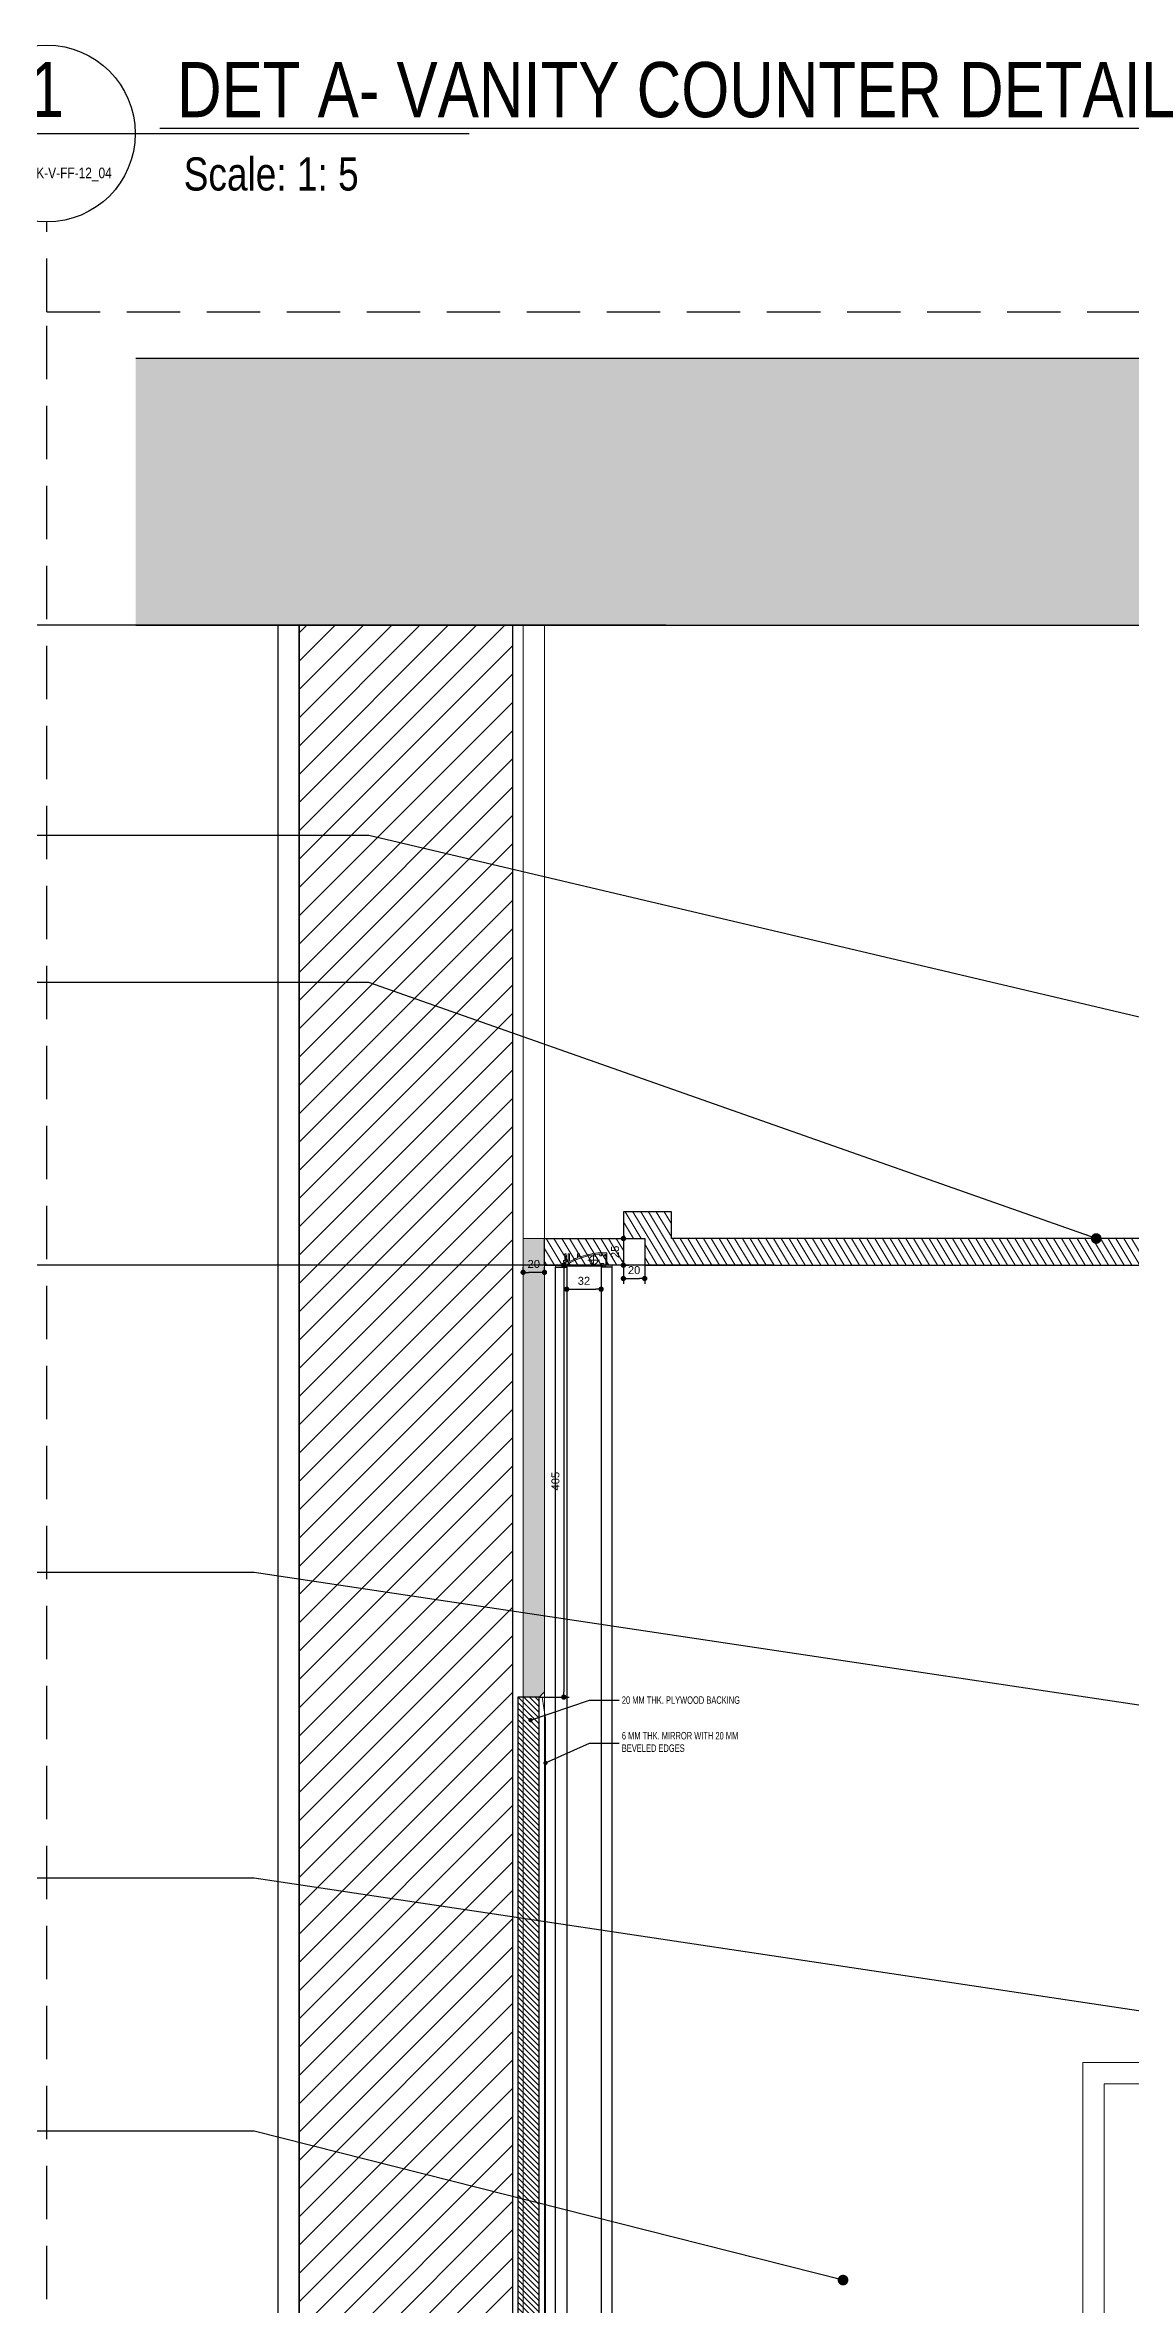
# Model space of a CAD drawing. Header units: inches. Extents: x 258415 to 640093, y 441672 to 945769.
# Drawn here: x 327473 to 328491, y 461749 to 463868 of the extents above; entities that cross this region are included whole.
import ezdxf
from ezdxf.enums import TextEntityAlignment as Align

# ---------------------------------------------------------------- set-up
doc = ezdxf.new("R2010")
doc.units = ezdxf.units.IN
doc.header["$MEASUREMENT"] = 0
doc.linetypes.add('HIDDEN', pattern=[0.375, 0.25, -0.125])
doc.linetypes.add('HIDDEN2', pattern=[0.1875, 0.125, -0.0625])
for name, color, linetype in [('A-DIMESNION-1', 7, 'Continuous'), ('CQ Grg Gypsum', 41, 'Continuous'), ('CQ Light Elevation', 4, 'Continuous'), ('CQ marble hatch', 8, 'Continuous'), ('CQ Plaster', 1, 'Continuous'), ('CQ section wall', 3, 'Continuous'), ('CQ Section walls', 3, 'Continuous'), ('CQ spot detail elevation', 1, 'Continuous'), ('CQ SPOT DETAILS', 40, 'Continuous'), ('CQ text label', 3, 'Continuous'), ('CQ Wall hatch_CHB', 8, 'Continuous'), ('CQ Wood Section', 60, 'Continuous'), ('CQ_callout', 34, 'Continuous'), ('curtain', 8, 'Continuous'), ('LIGHT', 130, 'Continuous')]:
    doc.layers.add(name, color=color, linetype=linetype)
for name, color, linetype, lineweight in [('CQ Gypsum Hatch', 8, 'Continuous', 20), ('CQ lighting plan', 7, 'Continuous', 0), ('CQ Marble', 6, 'Continuous', 0), ('CQ Mirror-Glass', 4, 'Continuous', 0), ('CQ wooh hatch', 8, 'HIDDEN', 18), ('Marble', 6, 'Continuous', 0)]:
    doc.layers.add(name, color=color, linetype=linetype, lineweight=lineweight)
doc.styles.add('ARIAL', font='arial.ttf')
doc.styles.add('DIM 50', font='romans.shx', dxfattribs={"width": 0.75, "height": 100})
doc.styles.get("Standard").update_dxf_attribs({"font": 'arial.ttf'})
doc.dimstyles.new('chester 5', dxfattribs={"dimscale": 0.05, "dimtxt": 150, "dimasz": 100, "dimexe": 100, "dimexo": 0, "dimgap": 80, "dimtad": 1, "dimdec": 0, "dimzin": 0, "dimdsep": 46, "dimtxsty": 'Standard', "dimblk": 'DOT', "dimcen": 100, "dimclrd": 1, "dimclre": 1, "dimclrt": 3, "dimadec": 0, "dimazin": 0, "dimtfac": 1, "dimtdec": 0, "dimtofl": 0, "dimtmove": 0, "dimatfit": 3, "dimfxl": 1, "dimtolj": 1, "dimtzin": 0, "dimlwd": -1, "dimarcsym": 0})
doc.dimstyles.new('CQ Anno', dxfattribs={"dimscale": 40, "dimtxt": 2.2, "dimasz": 0.75, "dimexe": 1, "dimexo": 0.5, "dimgap": 0.5, "dimtad": 1, "dimrnd": 1, "dimdsep": 46, "dimtxsty": 'Standard', "dimblk": 'x-04-bw-gf-dim-50$0$DIM12', "dimcen": 0.0025, "dimdle": 0.5, "dimclrd": 8, "dimclre": 8, "dimclrt": 2, "dimazin": 2, "dimtfac": 1, "dimtix": 1, "dimtmove": 1, "dimatfit": 0, "dimfxl": 50, "dimtolj": 1, "dimtzin": 0, "dimlwd": -1, "dimarcsym": 1})
doc.dimstyles.get("Standard").update_dxf_attribs({"dimtxt": 0.18, "dimasz": 0.18, "dimexe": 0.18, "dimexo": 0.0625, "dimgap": 0.09, "dimtad": 0, "dimtih": 1, "dimtoh": 1, "dimdec": 4, "dimzin": 0, "dimdsep": 46, "dimtxsty": 'Standard', "dimcen": 0.09, "dimadec": 0, "dimazin": 0, "dimtfac": 1, "dimtdec": 4, "dimtofl": 0, "dimtmove": 0, "dimatfit": 3, "dimfxl": 1, "dimtolj": 1, "dimtzin": 0, "dimarcsym": 0})
pattern_1 = [(90, (0, -177.2005790714138), (-15, 2.7e-15), []), (90, (2.499999995804917, -174.7005790756089), (-15, 2.7e-15), []), (90, (5.000000005751977, -172.2005790656618), (-15, 2.7e-15), []), (90, (7.500000001556895, -169.7005790698569), (-15, 2.7e-15), [])]

# ---------------------------------------------------------------- blocks, each defined once
blk = doc.blocks.new('section c and d ff12')
at = {"layer": 'CQ Wall hatch_CHB', "ltscale": 300, "extrusion": (1.656442708331448e-08, -2.029662939296193e-09, 0.9999999999999999)}
h = blk.add_hatch(dxfattribs=at)
h.set_pattern_fill('AR-CONC', color=256, scale=10, angle=-13.97142328298182, style=0)
h.set_pattern_definition([(36.02857671701818, (7745.597643134875, -14615.69543659893), (68.08902030313969, -23.40695012281678), [7.499999999999991, -82.49999999999986]), (341.0285767170182, (7745.597643134875, -14615.69543659893), (4.696115536238707, 76.34393155101407), [6, -66]), (86.48002117701817, (7751.271728088461, -14617.64601569803), (72.78513543291695, 52.93698073082281), [6.37401919999999, -70.11421119999986]), (32.21277671701818, (7750.426401594206, -14596.28711127856), (99.57057156855417, -41.82951326026027), [11.25, -123.75]), (82.66421220701817, (7758.723945254387, -14599.77290652487), (114.220032700493, 71.9637696383627), [9.5610342, -105.171376]), (337.2127407070182, (7750.426401594206, -14596.28711127856), (114.2200326281981, 71.96376960435535), [8.999999999999982, -99.00000009999985]), (7.028576717018181, (7758.923374639558, -14603.55357183831), (48.20408439677264, -53.48239193755474), [7.5, -82.5]), (312.0285767170182, (7758.923374639558, -14603.55357183831), (41.11958765835732, 64.4951850652612), [6, -66]), (57.48002145701817, (7762.940381644683, -14608.01043780327), (89.3236713077183, 11.01279315134321), [6.374019000000001, -70.1142112]), (23.52857671701818, (7745.597643134875, -14615.69543659893), (9.21733220296591, 32.01097604041725), [0, -65.19999999999985, 0, -66.99999999999986, 0, -66.24999999999986]), (353.5285767170181, (7745.597643134875, -14615.69543659893), (35.05129027383889, 31.92285780031429), [0, -38.2, 0, -63.7, 0, -25.25]), (313.5285767170182, (7723.957360402659, -14610.31137091678), (51.25843738431046, -15.07725946313601), [0, -25, 0, -78, 0, -103.5]), (303.5285767170182, (7714.253197742473, -14607.89699168711), (59.0102483859887, -4.365975426398748), [0, -32.5, 0, -51.8, 0, -73.5])])
h.paths.add_polyline_path([(327558.048738568, 463573.8548230659), (327558.0487385679, 463323.8548230743), (332240.0750749086, 463323.8548230663), (332240.0750749086, 463573.8548230656)])
h.paths.add_polyline_path([(327558.0487385681, 459623.8548230721), (327558.0487385681, 459373.8548230642), (332240.0750749087, 459373.8548230639), (332240.0750749087, 459623.8548230631)])
at = {"layer": 'CQ Wall hatch_CHB'}
h = blk.add_hatch(dxfattribs=at)
h.set_pattern_fill('ANSI31,_O', color=8, scale=150, angle=3.531125038440127e-31)
h.set_pattern_definition([(45, (0, 0), (-13.25825214724776, 13.25825214724777), [])])
h.paths.add_polyline_path([(327711.1732188793, 463323.8548230639), (327911.1732188759, 463323.8548230639), (327911.1732188759, 459623.8548230631), (327711.1732188793, 459623.8548230631)])
at = {"layer": 'CQ Marble', "lineweight": 0, "ltscale": 0.03, "elevation": -6.681258587566842e-06}
blk.add_lwpolyline([(327941.175190783, 463323.8548230663), (327921.175190783, 463323.8548230663), (327921.175190783, 459623.8548230631), (327941.175190783, 459623.8548230631)], close=True, dxfattribs=at)
at = {"layer": 'CQ Plaster'}
blk.add_line((327691.1732188792, 463323.8548230664, -6.673409225397386e-06), (327691.1732188758, 459623.854823063, 7.17995808560609e-06), dxfattribs=at)
at = {"layer": 'CQ Section walls'}
for p, q in [((327711.1732188793, 463323.8548230639, -6.6734092254024e-06), (327711.1732188793, 459623.854823063, -6.6734092254024e-06)), ((327911.1732188792, 463323.8548230638, -9.986294642064614e-06), (327911.1732188759, 459623.8548230631, 7.707397760544962e-05))]:
    blk.add_line(p, q, dxfattribs=at)
at = {"layer": 'CQ Section walls', "extrusion": (1.656442708331448e-08, -2.029662939296203e-09, 0.9999999999999999)}
for points, elevation in [([(332240.0750749084, 463573.854823063), (327558.0487385677, 463573.8548230659)], 0.004575853192042781), ([(327558.0487385677, 463323.8548230665), (332240.0750749084, 463323.8548230637)], 0.004575853192042787)]:
    blk.add_lwpolyline(points, dxfattribs=dict(at, elevation=elevation))
at = {"layer": 'CQ text label', "elevation": -6.6734092254024e-06}
blk.add_lwpolyline([(327711.1732188793, 463323.8548230639), (327911.1732188759, 463323.8548230639), (327911.1732188759, 459623.8548230631), (327711.1732188793, 459623.8548230631)], close=True, dxfattribs=at)
blk = doc.blocks.new('atenalux street W1')
at = {"layer": 'LIGHT'}
h = blk.add_hatch(color=256, dxfattribs=at)
h.dxf.hatch_style = 1
edge = h.paths.add_edge_path()
edge.add_line((189311.544361494, -45178.70249296247), (189311.544361494, -45177.78030837011))
edge.add_line((189311.544361494, -45177.78030837011), (189310.5216382604, -45177.76164346467))
edge.add_arc((189310.570096797, -45177.16644036571), 0.5971724698803613, 94.65447739648891, 265.3455226035111, ccw=False)
edge.add_line((189310.5216382604, -45176.57123726674), (189311.544361494, -45176.57123726674))
edge.add_arc((189346.3096220456, -45230.52713333402), 64.18615163446958, 93.40311122150018, 122.79479146538421, ccw=False)
edge.add_line((189342.4994949228, -45166.45416717082), (189342.4994949228, -45168.08423558809))
edge.add_line((189342.4994949228, -45168.08423558809), (189344.0140486006, -45168.08423558809))
edge.add_line((189344.0140486006, -45168.08423558809), (189344.0140486006, -45166.87378189909))
edge.add_line((189344.0140486006, -45166.87378189909), (189345.2498391743, -45166.87378189909))
edge.add_line((189345.2498391743, -45166.87378189909), (189345.2498391743, -45168.08423558809))
edge.add_line((189345.2498391743, -45168.08423558809), (189347.2498391744, -45168.08423558804))
edge.add_line((189347.2498391744, -45168.08423558804), (189347.2498391744, -45166.87378189909))
edge.add_line((189347.2498391744, -45166.87378189909), (189348.1386771973, -45166.87378189909))
edge.add_line((189348.1386771973, -45166.87378189909), (189348.1386771973, -45177.09661979308))
edge.add_arc((189347.2935100805, -45177.09661979308), 0.8451671167567838, -180, 0, ccw=False)
edge.add_line((189346.4483429638, -45177.09661979308), (189346.4483429638, -45175.40640890249))
edge.add_line((189346.4483429638, -45175.40640890249), (189343.8187368719, -45175.40640890249))
edge.add_line((189343.8187368719, -45175.40640890249), (189343.818736872, -45176.57123726674))
edge.add_line((189343.818736872, -45176.57123726674), (189344.8414601055, -45176.57123726674))
edge.add_arc((189344.7972173665, -45177.16644036571), 0.596845163316831, -85.74889826573792, 85.74889826573792, ccw=False)
edge.add_line((189344.8414601055, -45177.76164346467), (189343.8187368719, -45177.76164346467))
edge.add_line((189343.8187368719, -45177.76164346467), (189343.8187368719, -45178.70249296247))
edge.add_line((189343.8187368719, -45178.70249296247), (189354.1815491829, -45178.70249296244))
edge.add_line((189354.1815491829, -45178.70249296244), (189354.1815491829, -45176.8947622962))
edge.add_line((189354.1815491829, -45176.8947622962), (189349.7544378615, -45176.89476229623))
edge.add_arc((189349.8646449506, -45176.2487326448), 0.6553624287413357, 180.7626765499996, 260.31902611595547, ccw=False)
edge.add_line((189349.2093405823, -45176.25745605864), (189349.2093405823, -45165.20249296246))
edge.add_line((189349.2093405823, -45165.20249296246), (189342.9913253668, -45165.20249296246))
edge.add_arc((189348.1008278033, -45237.0413021186), 72.02028544876345, 94.06828525702979, 108.6456811655841)
edge.add_arc((189322.2692895201, -45157.21580451013), 11.92015417419807, 274.75657119411545, 283.6131212538516, ccw=False)
edge.add_arc((189323.2460358859, -45168.43080352077), 0.664205240283495, 103.9858648051, 271.0095475196818, ccw=False)
edge.add_arc((189322.9148293984, -45167.07218293211), 0.7342194272356116, 283.4421902823797, 436.5578097176204)
edge.add_line((189323.0855090958, -45166.35807747196), (189321.8053294926, -45166.35807747196))
edge.add_line((189321.8053294926, -45166.35807747196), (189321.7185538104, -45170.01110056326))
edge.add_arc((189349.0640864349, -45240.60192101306), 75.70232550121848, 111.1754141484294, 117.0489561995768)
edge.add_arc((189314.5290669177, -45172.79738259274), 0.3979560864587856, 182.0035554219123, 285.93566567143563, ccw=False)
edge.add_line((189314.131354118, -45172.81129573949), (189314.131354118, -45166.21567115559))
edge.add_line((189314.131354118, -45166.21567115559), (189312.9221969616, -45166.21567115559))
edge.add_line((189312.9221969616, -45166.21567115559), (189312.9221969617, -45173.39474686085))
edge.add_line((189312.9221969617, -45173.39474686085), (189311.744999906, -45173.39474686082))
edge.add_arc((189311.7645455358, -45172.43558165922), 0.9593643289220275, 176.0124862120145, 268.8326024350229, ccw=False)
edge.add_line((189310.8075036089, -45172.36886834887), (189310.8075036088, -45171.33398759527))
edge.add_line((189310.8075036088, -45171.33398759527), (189311.3075036087, -45171.33398759527))
edge.add_line((189311.3075036087, -45171.33398759527), (189311.3075036087, -45170.83398759528))
edge.add_line((189311.3075036087, -45170.83398759528), (189310.8075036088, -45170.83398759528))
edge.add_line((189310.8075036088, -45170.83398759528), (189310.8075036088, -45170.33398759528))
edge.add_line((189310.8075036088, -45170.33398759528), (189311.3075036087, -45170.33398759528))
edge.add_line((189311.3075036087, -45170.33398759528), (189311.3075036087, -45169.8339875953))
edge.add_line((189311.3075036087, -45169.8339875953), (189310.8075036088, -45169.8339875953))
edge.add_line((189310.8075036088, -45169.8339875953), (189310.8075036088, -45169.3339875953))
edge.add_line((189310.8075036088, -45169.3339875953), (189311.3075036087, -45169.3339875953))
edge.add_line((189311.3075036087, -45169.3339875953), (189311.3075036087, -45168.83398759528))
edge.add_line((189311.3075036087, -45168.83398759528), (189310.8075036088, -45168.83398759528))
edge.add_line((189310.8075036088, -45168.83398759528), (189310.8075036088, -45168.33398759528))
edge.add_line((189310.8075036088, -45168.33398759528), (189311.3075036087, -45168.33398759528))
edge.add_line((189311.3075036087, -45168.33398759528), (189311.3075036087, -45167.83398759528))
edge.add_line((189311.3075036087, -45167.83398759528), (189310.8075036088, -45167.83398759528))
edge.add_line((189310.8075036088, -45167.83398759528), (189310.9442218188, -45166.21567115559))
edge.add_line((189310.9442218188, -45166.21567115559), (189309.7492691518, -45166.21567115559))
edge.add_line((189309.7492691518, -45166.21567115559), (189309.7492691518, -45166.79359193459))
edge.add_arc((189309.7600148737, -45167.40322789511), 0.6097306576607903, 91.00981700818687, 185.0814664245991)
edge.add_arc((189309.7121701708, -45167.45337831057), 0.5595028506178757, 180.3947439302755, 273.8019032641388)
edge.add_line((189309.7492691518, -45168.01164984435), (189309.7492691518, -45172.36886834887))
edge.add_line((189309.7492691518, -45172.36886834887), (189308.6075833197, -45172.36886834887))
edge.add_line((189308.6075833197, -45172.36886834887), (189308.6075833197, -45173.99064125259))
edge.add_line((189308.6075833197, -45173.99064125259), (189310.3813689281, -45173.99064125259))
edge.add_arc((189310.3813689281, -45174.62144593061), 0.6308046780177392, -90, 90, ccw=False)
edge.add_line((189310.3813689281, -45175.25225060863), (189308.8632641281, -45175.25225060863))
edge.add_line((189308.8632641281, -45175.25225060863), (189308.8632641281, -45176.89476229623))
edge.add_line((189308.8632641281, -45176.89476229623), (189301.1815491829, -45176.89476229622))
edge.add_line((189301.1815491829, -45176.89476229622), (189301.181549183, -45178.70249296247))
edge.add_line((189301.181549183, -45178.70249296247), (189311.544361494, -45178.70249296247))
at = {"layer": 'LIGHT', "lineweight": 0}
for p, q in [((189342.1507008898, -45172.09338820106), (189331.4527682346, -45172.09338820106)), ((189336.7727299246, -45166.71541723591), (189336.7727299246, -45177.41334989107))]:
    blk.add_line(p, q, dxfattribs=at)
blk.add_lwpolyline([(189311.544361494, -45178.70249296247), (189311.544361494, -45177.78030837011), (189310.5216382604, -45177.76164346467, -0.9218936095416584), (189310.5216382604, -45176.57123726674), (189311.544361494, -45176.57123726674, -0.1289531336027979), (189342.4994949228, -45166.45416717082), (189342.4994949228, -45168.08423558809), (189344.0140486006, -45168.08423558809), (189344.0140486006, -45166.87378189909), (189345.2498391743, -45166.87378189909), (189345.2498391743, -45168.08423558809), (189347.2498391744, -45168.08423558804), (189347.2498391744, -45166.87378189909), (189348.1386771973, -45166.87378189909), (189348.1386771973, -45177.09661979308, -1), (189346.4483429638, -45177.09661979308), (189346.4483429638, -45175.40640890249), (189343.8187368719, -45175.40640890249), (189343.818736872, -45176.57123726674), (189344.8414601055, -45176.57123726674, -0.9284266584803949), (189344.8414601055, -45177.76164346467), (189343.8187368719, -45177.76164346467), (189343.8187368719, -45178.70249296247), (189354.1815491829, -45178.70249296244), (189354.1815491829, -45176.8947622962), (189349.7544378615, -45176.89476229623, -0.3617795423175579), (189349.2093405823, -45176.25745605864), (189349.2093405823, -45165.20249296246), (189342.9913253668, -45165.20249296246, 0.0636918047558478), (189325.0748729697, -45168.80108728805, -0.0386632376615566), (189323.257738529, -45169.09490565852, -0.8927197955759222), (189323.0855090958, -45167.78628839226, 0.7891547695146983), (189323.0855090958, -45166.35807747196), (189321.8053294926, -45166.35807747196), (189321.7185538104, -45170.01110056326, 0.0256337742430223), (189314.6383288787, -45173.18004546086, -0.4873659497000562), (189314.131354118, -45172.81129573949), (189314.131354118, -45166.21567115559), (189312.9221969616, -45166.21567115559), (189312.9221969617, -45173.39474686085), (189311.744999906, -45173.39474686082, -0.4287044488086413), (189310.8075036089, -45172.36886834887), (189310.8075036088, -45171.33398759527), (189311.3075036087, -45171.33398759527), (189311.3075036087, -45170.83398759528), (189310.8075036088, -45170.83398759528), (189310.8075036088, -45170.33398759528), (189311.3075036087, -45170.33398759528), (189311.3075036087, -45169.8339875953), (189310.8075036088, -45169.8339875953), (189310.8075036088, -45169.3339875953), (189311.3075036087, -45169.3339875953), (189311.3075036087, -45168.83398759528), (189310.8075036088, -45168.83398759528), (189310.8075036088, -45168.33398759528), (189311.3075036087, -45168.33398759528), (189311.3075036087, -45167.83398759528), (189310.8075036088, -45167.83398759528), (189310.9442218188, -45166.21567115559), (189309.7492691518, -45166.21567115559), (189309.7492691518, -45166.79359193459, 0.4351841613803261), (189309.1526805989, -45167.45723302045, 0.4317400117479343), (189309.7492691518, -45168.01164984435), (189309.7492691518, -45172.36886834887), (189308.6075833197, -45172.36886834887), (189308.6075833197, -45173.99064125259), (189310.3813689281, -45173.99064125259, -0.9999999999999998), (189310.3813689281, -45175.25225060863), (189308.8632641281, -45175.25225060863), (189308.8632641281, -45176.89476229623), (189301.1815491829, -45176.89476229622), (189301.181549183, -45178.70249296247), (189311.544361494, -45178.70249296247)], format="xyb", dxfattribs=at)
blk.add_lwpolyline([(189310.7577878961, -45176.7779338134), (189344.6053104699, -45176.7779338134), (189344.6053104699, -45177.76164346467), (189310.7577878961, -45177.76164346467)], close=True, dxfattribs=at)
blk.add_circle((189336.7727299246, -45172.06438356351), 4, dxfattribs=at)
blk = doc.blocks.new('roman blind bath1')
at = {"layer": 'curtain', "linetype": 'HIDDEN2', "lineweight": 0}
h = blk.add_hatch(dxfattribs=at)
h.set_pattern_fill('ANSI34', color=2, scale=20, angle=45)
h.set_pattern_definition(pattern_1)
h.paths.add_polyline_path([(38230.47394734059, -5204.522992821082, -0.4946440027054794), (38221.5171278327, -5197.694907760121), (38221.51712774989, -5264.399525421172, 0.1812334740806336), (38267.10664207212, -5252.624262197884, -0.6415741421014537), (38426.71129450439, -5307.478149848232), (38511.19572876628, -5212.840588482927, 0.1268809994040344), (38719.19144225415, -5263.141345741947), (38719.19144225415, -5203.13335522445, -0.1597414447872839), (38499.83638598047, -5135.469167544663), (38438.1909538927, -5204.522992821082, 0.3919873210612983)])
h = blk.add_hatch(dxfattribs=at)
h.set_pattern_fill('ANSI34', color=2, scale=20, angle=45)
h.set_pattern_definition(pattern_1)
h.paths.add_polyline_path([(39207.90893716772, -5204.522992821082, 0.4946440027054794), (39216.8657566756, -5197.694907760121), (39216.86575675842, -5264.399525421172, -0.1812334740806336), (39171.27624243619, -5252.624262197884, 0.6415741421014537), (39011.67159000392, -5307.478149848232), (38927.18715574203, -5212.840588482927, -0.1268809994040344), (38719.19144225415, -5263.141345741947), (38719.19144225415, -5203.13335522445, 0.1597414447872839), (38938.54649852784, -5135.469167544663), (39000.19193061561, -5204.522992821082, -0.3919873210612983)])
at = {"layer": 'curtain', "color": 2, "lineweight": 0, "elevation": -2.0560705748e-06}
for points in [[(38719.19144557903, -4294.17683771357), (38198.78267177204, -4294.17683771357), (38198.78267177204, -4648.299387796651, -0.4859872476917574), (38466.19932949207, -4648.299387796651), (38502.14424456906, -4586.958822027603, 0.1518079992585226), (38719.19144557903, -4654.412336078062)], [(38719.19144225415, -4294.17683771357), (39239.60021606116, -4294.17683771357), (39239.60021606116, -4648.299387796651, 0.4859872476917574), (38972.18355834112, -4648.299387796651), (38936.23864326412, -4586.958822027603, -0.1518079992585226), (38719.19144225415, -4654.412336078062)], [(38719.19144557903, -4314.17683771357), (38218.78267177204, -4314.17683771357), (38218.78267177204, -4601.087157751186, -0.3637650590073445), (38462.61741681147, -4614.85343343617), (38496.08680784715, -4557.73738857482, 0.1670415640495835), (38719.19144558395, -4634.412336078063, 0.1670415640495835)], [(38719.19144225415, -4314.17683771357), (39219.60021606115, -4314.17683771357), (39219.60021606115, -4601.087157751186, 0.3637650590073304), (38975.76547102173, -4614.85343343617), (38942.29607998604, -4557.73738857482, -0.1670415640495835), (38719.19144224924, -4634.412336078063, -0.1670415640495835)], [(38221.51712921239, -4624.519619571959), (38221.51712921239, -4733.453816174358), (38212.97662259361, -4803.058784651927, 0.3661005842302482), (38227.39088781051, -4825.069144277473), (38719.19144557903, -4825.069144277473)], [(39216.8657586208, -4624.519619571959), (39216.8657586208, -4733.453816174358), (39225.40626523958, -4803.058784651927, -0.3661005842302482), (39210.99200002268, -4825.069144277473), (38719.19144225415, -4825.069144277473)], [(38221.51712921239, -4822.054105710065), (38212.97662259361, -4891.659074187632, 0.3661005842302482), (38227.39088781051, -4913.66943381318), (38719.19144557903, -4913.66943381318)], [(39216.8657586208, -4822.054105710065), (39225.40626523958, -4891.659074187632, -0.3661005842302482), (39210.99200002268, -4913.66943381318), (38719.19144225415, -4913.66943381318)], [(38221.51712921239, -4910.654395245771), (38212.97662259361, -4980.259363723337, 0.3661005842302482), (38227.39088781051, -5002.269723348887), (38719.19144557903, -5002.269723348887)], [(39216.8657586208, -4910.654395245771), (39225.40626523958, -4980.259363723337, -0.3661005842302482), (39210.99200002268, -5002.269723348887), (38719.19144225415, -5002.269723348887)], [(38221.51712921239, -4999.254684781479), (38212.97662259361, -5068.859653259045, 0.3661005842302482), (38227.39088781051, -5090.870012884594), (38719.19144557903, -5090.870012884594)], [(39216.8657586208, -4999.254684781479), (39225.40626523958, -5068.859653259045, -0.3661005842302482), (39210.99200002268, -5090.870012884594), (38719.19144225415, -5090.870012884594)], [(38221.5171258875, -5088.03363966954), (38221.5171258875, -5197.689657651192, 0.4948746031744314), (38230.47394734059, -5204.522992821082, -0.3919873210612985), (38438.1909538927, -5204.522992821082), (38499.83638598047, -5135.469167544663, 0.1597414447872839), (38719.19144225415, -5203.13335522445)], [(39216.8657586208, -5088.033641996466), (39216.8657586208, -5197.689657651192, -0.4948746031744314), (39207.90893716772, -5204.522992821082, 0.3919873210612985), (39000.19193061561, -5204.522992821082), (38938.54649852784, -5135.469167544663, -0.1597414447872839), (38719.19144225415, -5203.13335522445)]]:
    blk.add_lwpolyline(points, format="xyb", dxfattribs=at)
for points in [[(38221.51712921239, -4692.368693779903), (38221.51712921239, -4733.453816174358)], [(39216.8657586208, -4692.368693779903), (39216.8657586208, -4733.453816174358)], [(38221.51712921239, -4822.054105710065), (38221.51712921239, -4822.232773389347)], [(39216.8657586208, -4822.054105710065), (39216.8657586208, -4822.232773389347)], [(38221.51712921239, -4910.654395245771), (38221.51712921239, -4910.833062925052)], [(38221.5171258875, -4999.254711879185), (38221.5171258875, -4999.433350133833)], [(39216.8657586208, -4999.254684781479), (39216.8657586208, -4999.43335246076)]]:
    blk.add_lwpolyline(points, dxfattribs=at)
blk = doc.blocks.new('dwgtit')
at = {"linetype": 'Continuous', "ltscale": 2}
blk.add_line((-8, 0), (38.23363929818152, 0), dxfattribs=at)
blk.add_circle((0, 0), 8, dxfattribs=at)
at = {"linetype": 'Continuous', "ltscale": 2, "style": 'ARIAL', "width": 0.8}
for tag, height, p in [('DTN0', 5, (0, 3.989213457879826)), ('DTRFNO', 3, (0, -3.561145011835833))]:
    blk.add_attdef(tag, text='', height=height, dxfattribs=at).set_placement(p, align=Align.MIDDLE_CENTER)
for tag, p, height in [('DTNL1', (19.79593480139556, 1.480217975612845), 5), ('DTNL2', (20.3621855847723, -5.155116809773971), 3), ('DTSC', (63.36028669163169, -5.210254052472009), 3)]:
    blk.add_attdef(tag, p, '', height=height, dxfattribs=at)
blk = doc.blocks.new('x-04-bw-gf-dim-50$0$DIM12')
at = {"color": 8}
blk.add_line((-0.9999999999999998, 0), (0.9999999999999999, -4.440892098500626e-16), dxfattribs=at)
blk.add_line((0, -1), (0, 0.9999999999999996))
blk.add_circle((0, -2.220446049250313e-16), 0.5)
blk = doc.blocks.new('*D374')
at = {"layer": 'A-DIMESNION-1', "color": 8, "lineweight": -2, "ltscale": 0.05, "transparency": 16777216}
for p, q in [((328055.0938438826, 463323.8324776883), (325759.5395210597, 463323.8324776883)), ((327748.5904448472, 459723.8548230684), (325759.5395210597, 459723.8548230684))]:
    blk.add_line(p, q, dxfattribs=at)
at = {"layer": 'A-DIMESNION-1', "color": 8, "ltscale": 0.05, "transparency": 16777216}
blk.add_line((325799.5395210597, 463303.8324776883), (325799.5395210597, 459743.8548230684), dxfattribs=at)
at = {"layer": 'Defpoints', "color": 0, "linetype": 'Continuous', "ltscale": 0.05, "transparency": 16777216}
for p in [(328075.0938438826, 463323.8324776883, -4.399555008103911e-07), (325799.5395210597, 459723.8548230684), (327768.5904448472, 459723.8548230684, -0.0006605184685803541)]:
    blk.add_point(p, dxfattribs=at)
at = {"layer": 'A-DIMESNION-1', "color": 8, "linetype": 'Continuous', "ltscale": 0.05, "transparency": 16777216, "xscale": 20, "yscale": 20, "zscale": 20}
for p, rotation in [((325799.5395210597, 463323.8324776883), 90), ((325799.5395210597, 459723.8548230684), 270)]:
    blk.add_blockref('x-04-bw-gf-dim-50$0$DIM12', p, dxfattribs=dict(at, rotation=rotation))
at = {"layer": 'A-DIMESNION-1', "color": 2, "linetype": 'Continuous', "ltscale": 0.05, "transparency": 16777216, "insert": (325771.0593027787, 461523.8436503782), "char_height": 44, "attachment_point": 5, "rotation": 90}
blk.add_mtext('\\A1;3600', dxfattribs=at)
blk = doc.blocks.new('*D375')
at = {"layer": 'A-DIMESNION-1', "color": 8, "lineweight": -2, "ltscale": 0.05, "transparency": 16777216}
for p, q in [((328155.0919219197, 462723.8547677981), (325999.7968909462, 462723.8547677981)), ((327748.5904448472, 459723.8548230684), (325999.7968909462, 459723.8548230684))]:
    blk.add_line(p, q, dxfattribs=at)
at = {"layer": 'A-DIMESNION-1', "color": 8, "ltscale": 0.05, "transparency": 16777216}
blk.add_line((326039.7968909462, 462703.8547677981), (326039.7968909462, 459743.8548230684), dxfattribs=at)
at = {"layer": 'Defpoints', "color": 0, "linetype": 'Continuous', "ltscale": 0.05, "transparency": 16777216}
for p in [(328175.0919219197, 462723.8547677981, -3.889394959053394e-06), (326039.7968909462, 459723.8548230684), (327768.5904448472, 459723.8548230684, -0.0006603718167467506)]:
    blk.add_point(p, dxfattribs=at)
at = {"layer": 'A-DIMESNION-1', "color": 8, "linetype": 'Continuous', "ltscale": 0.05, "transparency": 16777216, "xscale": 20, "yscale": 20, "zscale": 20}
for p, rotation in [((326039.7968909462, 462723.8547677981), 90), ((326039.7968909462, 459723.8548230684), 270)]:
    blk.add_blockref('x-04-bw-gf-dim-50$0$DIM12', p, dxfattribs=dict(at, rotation=rotation))
at = {"layer": 'A-DIMESNION-1', "color": 2, "linetype": 'Continuous', "ltscale": 0.05, "transparency": 16777216, "insert": (326011.3166726652, 461223.8547954331), "char_height": 44, "attachment_point": 5, "rotation": 90}
blk.add_mtext('\\A1;3000', dxfattribs=at)
blk = doc.blocks.new('*D376')
at = {"layer": 'A-DIMESNION-1', "color": 8, "lineweight": -2, "ltscale": 0.05, "transparency": 16777216}
for p, q in [((328055.0938438826, 463323.8324776883), (325999.7968909462, 463323.8324776883)), ((328155.0919219197, 462723.8547677981), (325999.7968909462, 462723.8547677981))]:
    blk.add_line(p, q, dxfattribs=at)
at = {"layer": 'A-DIMESNION-1', "color": 8, "ltscale": 0.05, "transparency": 16777216}
blk.add_line((326039.7968909462, 462743.8547677981), (326039.7968909462, 463303.8324776883), dxfattribs=at)
at = {"layer": 'Defpoints', "color": 0, "linetype": 'Continuous', "ltscale": 0.05, "transparency": 16777216}
for p in [(326039.7968909462, 463323.8324776883), (328075.0938438826, 463323.8324776883, -2.933036672068913e-07), (328175.0919219197, 462723.8547677981, -3.889394959053394e-06)]:
    blk.add_point(p, dxfattribs=at)
at = {"layer": 'A-DIMESNION-1', "color": 8, "linetype": 'Continuous', "ltscale": 0.05, "transparency": 16777216, "xscale": 20, "yscale": 20, "zscale": 20}
for p, rotation in [((326039.7968909462, 463323.8324776883), 90), ((326039.7968909462, 462723.8547677981), 270)]:
    blk.add_blockref('x-04-bw-gf-dim-50$0$DIM12', p, dxfattribs=dict(at, rotation=rotation))
at = {"layer": 'A-DIMESNION-1', "color": 2, "linetype": 'Continuous', "ltscale": 0.05, "transparency": 16777216, "insert": (326011.3316794866, 463023.843622743), "char_height": 44, "attachment_point": 5, "rotation": 90}
blk.add_mtext('\\A1;600', dxfattribs=at)
blk = doc.blocks.new('_Dot')
at = {"color": 0, "linetype": 'ByBlock', "lineweight": -2}
blk.add_line((-0.5, 0), (-1, 0), dxfattribs=at)
at = {"color": 0, "linetype": 'ByBlock', "const_width": 0.5}
blk.add_lwpolyline([(-0.25, 0, 1), (0.25, 0, 1)], format="xyb", close=True, dxfattribs=at)
blk = doc.blocks.new('*D1246')
at = {"layer": 'CQ SPOT DETAILS', "color": 1, "lineweight": -2, "transparency": 16777216}
for p, q in [((327921.175190783, 462717.1504978926), (327921.175190783, 462722.1504978926)), ((327941.175190783, 462717.1504978926), (327941.175190783, 462722.1504978926))]:
    blk.add_line(p, q, dxfattribs=at)
at = {"layer": 'CQ SPOT DETAILS', "color": 1, "transparency": 16777216}
blk.add_line((327936.175190783, 462717.1504978926), (327926.175190783, 462717.1504978926), dxfattribs=at)
at = {"layer": 'Defpoints', "color": 0, "transparency": 16777216}
for p in [(327921.175190783, 462717.1504978926, -6.681258587566842e-06), (327921.175190783, 462717.1504978926), (327941.175190783, 462717.1504978926, -0.0007251978853879892)]:
    blk.add_point(p, dxfattribs=at)
at = {"layer": 'CQ SPOT DETAILS', "color": 1, "transparency": 16777216, "xscale": 5, "yscale": 5, "zscale": 5, "rotation": 180}
blk.add_blockref('_Dot', (327921.175190783, 462717.1504978926), dxfattribs=at)
at = {"layer": 'CQ SPOT DETAILS', "color": 1, "transparency": 16777216, "xscale": 5, "yscale": 5, "zscale": 5}
blk.add_blockref('_Dot', (327941.175190783, 462717.1504978926), dxfattribs=at)
at = {"layer": 'CQ SPOT DETAILS', "color": 3, "transparency": 16777216, "insert": (327931.175190783, 462724.9797953005), "char_height": 7.5, "attachment_point": 5}
blk.add_mtext('\\A1;20', dxfattribs=at)
blk = doc.blocks.new('*D1247')
at = {"layer": 'CQ SPOT DETAILS', "color": 1, "lineweight": -2, "transparency": 16777216}
for p, q in [((328015.1717188391, 462723.8547677981), (328015.1717188391, 462706.3856852702)), ((328035.1716906467, 462723.8547677981), (328035.1716906467, 462706.3856852702))]:
    blk.add_line(p, q, dxfattribs=at)
at = {"layer": 'CQ SPOT DETAILS', "color": 1, "transparency": 16777216}
blk.add_line((328020.1717188391, 462711.3856852702), (328030.1716906467, 462711.3856852702), dxfattribs=at)
at = {"layer": 'Defpoints', "color": 0, "transparency": 16777216}
for p in [(328015.1717188391, 462723.8547677981, 9.043303518624454e-05), (328035.1716906467, 462723.8547677981, 4.131607350380075e-06), (328035.1716906467, 462711.3856852702)]:
    blk.add_point(p, dxfattribs=at)
at = {"layer": 'CQ SPOT DETAILS', "color": 1, "transparency": 16777216, "xscale": 5, "yscale": 5, "zscale": 5, "rotation": 180}
blk.add_blockref('_Dot', (328015.1717188391, 462711.3856852702), dxfattribs=at)
at = {"layer": 'CQ SPOT DETAILS', "color": 1, "transparency": 16777216, "xscale": 5, "yscale": 5, "zscale": 5}
blk.add_blockref('_Dot', (328035.1716906467, 462711.3856852702), dxfattribs=at)
at = {"layer": 'CQ SPOT DETAILS', "color": 3, "transparency": 16777216, "insert": (328025.1717047429, 462719.2149826781), "char_height": 7.5, "attachment_point": 5}
blk.add_mtext('\\A1;20', dxfattribs=at)
blk = doc.blocks.new('*D1248')
at = {"layer": 'CQ SPOT DETAILS', "color": 1, "lineweight": -2, "transparency": 16777216}
for p, q in [((328015.1717188393, 462748.8543653066), (328020.1717188394, 462748.8543653066)), ((328015.1717188393, 462723.854823062), (328020.1717188394, 462723.854823062))]:
    blk.add_line(p, q, dxfattribs=at)
at = {"layer": 'CQ SPOT DETAILS', "color": 1, "transparency": 16777216}
blk.add_line((328015.1717188394, 462743.8543653066), (328015.1717188394, 462728.854823062), dxfattribs=at)
at = {"layer": 'Defpoints', "color": 0, "transparency": 16777216}
for p in [(328015.1717188393, 462748.8543653066, 4.131607350380075e-06), (328015.1717188393, 462723.854823062), (328015.1717188394, 462723.854823062)]:
    blk.add_point(p, dxfattribs=at)
at = {"layer": 'CQ SPOT DETAILS', "color": 1, "transparency": 16777216, "xscale": 5, "yscale": 5, "zscale": 5}
for p, rotation in [((328015.1717188394, 462748.8543653066), 90), ((328015.1717188394, 462723.854823062), 270)]:
    blk.add_blockref('_Dot', p, dxfattribs=dict(at, rotation=rotation))
at = {"layer": 'CQ SPOT DETAILS', "color": 3, "transparency": 16777216, "insert": (328007.3424214315, 462736.3545941841), "char_height": 7.5, "attachment_point": 5, "rotation": 90}
blk.add_mtext('\\A1;25', dxfattribs=at)
blk = doc.blocks.new('*D1249')
at = {"layer": 'CQ SPOT DETAILS', "color": 1, "lineweight": -2, "transparency": 16777216}
for p, q in [((327962.0352811699, 462722.0101082281), (327962.0352811699, 462696.3358560196)), ((327994.3096565478, 462722.0101082281), (327994.3096565478, 462696.3358560196))]:
    blk.add_line(p, q, dxfattribs=at)
at = {"layer": 'CQ SPOT DETAILS', "color": 1, "transparency": 16777216}
blk.add_line((327967.0352811699, 462701.3358560196), (327989.3096565478, 462701.3358560196), dxfattribs=at)
at = {"layer": 'Defpoints', "color": 0, "transparency": 16777216}
for p in [(327962.0352811699, 462722.0101082281, 4.131526260160135e-06), (327994.3096565478, 462722.0101082281, 4.131513483882023e-06), (327994.3096565478, 462701.3358560196)]:
    blk.add_point(p, dxfattribs=at)
at = {"layer": 'CQ SPOT DETAILS', "color": 1, "transparency": 16777216, "xscale": 5, "yscale": 5, "zscale": 5, "rotation": 180}
blk.add_blockref('_Dot', (327962.0352811699, 462701.3358560196), dxfattribs=at)
at = {"layer": 'CQ SPOT DETAILS', "color": 1, "transparency": 16777216, "xscale": 5, "yscale": 5, "zscale": 5}
blk.add_blockref('_Dot', (327994.3096565478, 462701.3358560196), dxfattribs=at)
at = {"layer": 'CQ SPOT DETAILS', "color": 3, "transparency": 16777216, "insert": (327978.1724688589, 462709.1677114085), "char_height": 7.5, "attachment_point": 5}
blk.add_mtext('\\A1;32', dxfattribs=at)
blk = doc.blocks.new('*D1250')
at = {"layer": 'CQ SPOT DETAILS', "color": 1, "lineweight": -2, "transparency": 16777216}
for p, q in [((327941.1751907831, 462723.8547677983), (327964.3076431084, 462723.8547677983)), ((327936.1771226196, 462318.940047422), (327964.3076431084, 462318.940047422))]:
    blk.add_line(p, q, dxfattribs=at)
at = {"layer": 'CQ SPOT DETAILS', "color": 1, "transparency": 16777216}
blk.add_line((327959.3076431084, 462718.8547677983), (327959.3076431084, 462323.940047422), dxfattribs=at)
at = {"layer": 'Defpoints', "color": 0, "transparency": 16777216}
for p in [(327941.1751907831, 462723.8547677983), (327936.1771226196, 462318.940047422, -6.681258587566859e-06), (327959.3076431084, 462318.940047422)]:
    blk.add_point(p, dxfattribs=at)
at = {"layer": 'CQ SPOT DETAILS', "color": 1, "transparency": 16777216, "xscale": 5, "yscale": 5, "zscale": 5}
for p, rotation in [((327959.3076431084, 462723.8547677983), 90), ((327959.3076431084, 462318.940047422), 270)]:
    blk.add_blockref('_Dot', p, dxfattribs=dict(at, rotation=rotation))
at = {"layer": 'CQ SPOT DETAILS', "color": 3, "transparency": 16777216, "insert": (327951.4783457005, 462521.39740761), "char_height": 7.5, "attachment_point": 5, "rotation": 90}
blk.add_mtext('\\A1;405', dxfattribs=at)

msp = doc.modelspace()

# ---------------------------------------------------------------- hatches: boundary and pattern name
at = {"layer": 'CQ Gypsum Hatch'}
h = msp.add_hatch(dxfattribs=at)
h.set_pattern_fill('ANSI31', color=256, scale=50, angle=76.02857671701429, style=0)
h.set_pattern_definition([(121.0285767170143, (0, 0), (-5.355689467754648, -3.22165956068948), [])])
edge = h.paths.add_edge_path()
edge.add_line((329906.1656234293, 462748.8543838586), (328060.1716906467, 462748.8543838586))
edge.add_line((328060.1716906467, 462748.8543838586), (328060.1716906467, 462773.8543838586))
edge.add_line((328060.1716906467, 462773.8543838586), (328015.1716968491, 462773.8543838586))
edge.add_line((328015.1716968491, 462773.8543838586), (328015.1717188391, 462748.8543838586))
edge.add_line((328015.1717188391, 462748.8543838586), (328035.1716906467, 462748.8543838586))
edge.add_line((328035.1716906467, 462748.8543838586), (328035.1716906467, 462723.8548230617))
edge.add_line((328035.1716906467, 462723.8548230617), (329931.1656234293, 462723.8548230617))
edge.add_line((329931.1656234293, 462723.8548230617), (329931.1656234293, 462748.8543838586))
edge.add_line((329931.1656234293, 462748.8543838586), (329951.1655952368, 462748.8543838586))
edge.add_line((329951.1655952368, 462748.8543838586), (329951.1656172269, 462773.8543838586))
edge.add_line((329951.1656172269, 462773.8543838586), (329906.1656234293, 462773.8543838586))
edge.add_line((329906.1656234293, 462773.8543838586), (329906.1656234293, 462748.8543838586))
edge.add_line((329906.1656234293, 462748.8543838586), (328060.1716906467, 462748.8543838586))
h = msp.add_hatch(dxfattribs=at)
h.set_pattern_fill('ANSI31', color=256, scale=50, angle=76.02857671701429, style=0)
h.set_pattern_definition([(121.0285767170143, (799624.2657262442, 143047.659233356), (-5.355689467754647, -3.221659560689479), [])])
h.paths.add_polyline_path([(328015.1717188391, 462748.8543838586), (328015.1717188391, 462723.8548230618), (327941.1732188787, 462723.8548230618), (327941.1732188787, 462748.8543838586)])
at = {"layer": 'CQ marble hatch', "ltscale": 1000}
h = msp.add_hatch(dxfattribs=at)
h.set_pattern_fill('ANSI36', color=256, scale=25, style=0)
h.set_pattern_definition([(45, (0.001971906865946949, 0), (1.657281518405971, 6.076698900821892), [7.8125, -1.5625, 0, -1.5625])])
edge = h.paths.add_edge_path()
edge.add_line((327941.175050606, 462748.8543838586), (327941.1769293419, 462323.9400474217))
edge.add_line((327941.1769293419, 462323.9400474217), (327936.176929342, 462318.9400474217))
edge.add_line((327936.176929342, 462318.9400474217), (327921.1769293419, 462318.9400521581))
edge.add_line((327921.1769293419, 462318.9400521581), (327921.1770650916, 462748.8543901732))
edge.add_line((327921.1770650916, 462748.8543901732), (327941.1750505987, 462748.8560247014))
at = {"layer": 'CQ wooh hatch', "linetype": 'ByBlock'}
h = msp.add_hatch(dxfattribs=at)
h.set_pattern_fill('ANSI31', color=256, scale=30, angle=-90)
h.set_pattern_definition([(314.9999999999999, (-107912.9395428355, -42376.16728328585), (2.651650429449554, 2.651650429449553), [])])
h.paths.add_polyline_path([(327936.1769293417, 462318.9400474217), (327916.1769293419, 462318.9400474217), (327916.1769293416, 460848.8755823256), (327936.1769293417, 460848.8755823256)])

# ---------------------------------------------------------------- linework, layer by layer
at = {"layer": 'CQ Grg Gypsum', "elevation": 4.131607350380075e-06}
msp.add_lwpolyline([(329906.1656234293, 462748.8543838586), (328060.1716906467, 462748.8543838586), (328060.1716906467, 462773.8543838586), (328015.1716968491, 462773.8543838586), (328015.1717188391, 462748.8543838586), (328035.1716906467, 462748.8543838586), (328035.1716906467, 462723.8548230617), (329931.1656234293, 462723.8548230617), (329931.1656234293, 462748.8543838586), (329951.1655952368, 462748.8543838586), (329951.1656172269, 462773.8543838586), (329906.1656234293, 462773.8543838586), (329906.1656234293, 462748.8543838586), (328060.1716906467, 462748.8543838586)], dxfattribs=at)
at = {"layer": 'CQ Grg Gypsum', "elevation": 4.131587341582588e-06}
msp.add_lwpolyline([(328015.1717188391, 462748.8543838586), (328015.1717188391, 462723.8548230618), (327941.1732188787, 462723.8548230618), (327941.1732188787, 462748.8543838586)], close=True, dxfattribs=at)
at = {"layer": 'CQ Light Elevation'}
for points, elevation in [([(327951.672468859, 462722.0101082281), (327962.0352811699, 462722.0101082281), (327962.0352811699, 460623.8538947607), (327951.672468859, 460623.8538947607)], 4.131526260160135e-06), ([(327994.3096565478, 460623.8538947607), (328004.6724688589, 460623.8538947607), (328004.6724688589, 462722.0101082308), (327994.3096565478, 462722.0101082308)], 4.131513483882023e-06)]:
    msp.add_lwpolyline(points, close=True, dxfattribs=dict(at, elevation=elevation))
at = {"layer": 'CQ Marble'}
msp.add_line((327921.1769293419, 462318.9400474217, -0.0007251978853879892), (327936.1769293418, 462318.9400474217, -0.0007251978853879892), dxfattribs=at)
at = {"layer": 'CQ Mirror-Glass', "elevation": -6.681258587566859e-06}
msp.add_lwpolyline([(327942.176929342, 462018.0692519336), (327942.176929342, 462298.91767258, 0.037239687188083), (327942.1736102479, 462298.9621747158), (327939.176929342, 462318.9400474217), (327936.176929342, 462318.9400474217), (327936.176929342, 462018.0692519336), (327936.1769293419, 460848.8755823257), (327939.176929342, 460848.8755823257), (327942.1736102478, 460868.8534550315, 0.037239687188083), (327942.1769293419, 460868.8979571672)], format="xyb", close=True, dxfattribs=at)
at = {"layer": 'CQ spot detail elevation', "color": 3, "linetype": 'HIDDEN', "ltscale": 200}
msp.add_lwpolyline([(327474.7666489753, 463617.5964325328), (327474.7666489753, 463701.808551531)], dxfattribs=at)
msp.add_lwpolyline([(327474.7666489753, 463617.5964325328), (328664.0668608304, 463617.5964325328), (328664.0668608304, 459654.433501632), (327474.7666489753, 459654.433501632)], close=True, dxfattribs=at)
at = {"layer": 'CQ Wood Section', "elevation": -6.681258587566859e-06}
msp.add_lwpolyline([(327936.176929342, 462318.9400474217), (327916.1769293419, 462318.9400474217), (327916.1769293418, 460848.8674255935), (327936.1769293422, 460848.8674255935)], close=True, dxfattribs=at)
at = {"layer": 'Marble', "color": 6, "lineweight": 0, "elevation": -0.0007251978853879892}
msp.add_lwpolyline([(327941.175050606, 462748.8543838586), (327941.1769293419, 462323.9400474217), (327936.176929342, 462318.9400474217), (327921.1769293419, 462318.9400521581), (327921.1770650916, 462748.8543901732), (327941.1750505987, 462748.8560247014)], dxfattribs=at)

# ---------------------------------------------------------------- block references
at = {"layer": 'CQ lighting plan', "color": 6}
msp.add_blockref('atenalux street W1', (138650.490919676, 507900.7126011933, 5.361385656056525e-06), dxfattribs=at)
at = {"layer": 'CQ section wall'}
msp.add_blockref('section c and d ff12', (0, 0), dxfattribs=at)
at = {"layer": 'CQ SPOT DETAILS'}
ref = msp.add_blockref('dwgtit', (327474.7666489753, 463784.661450926), dxfattribs=dict(at, xscale=10.3566124243798, yscale=10.3566124243798, zscale=10.3566124243798))
ref.add_attrib('DTN0', '1', dxfattribs={"layer": '0', "linetype": 'Continuous', "ltscale": 2, "height": 51.78306212188981, "rotation": 1.667526652835144e-09, "style": 'ARIAL', "width": 0.7999999999999922}).set_placement((327474.7666489753, 463825.9761885874), align=Align.MIDDLE_CENTER)
ref.add_attrib('DTRFNO', 'CQ.ID.MAK-V-FF-12_04', dxfattribs={"layer": '0', "linetype": 'Continuous', "ltscale": 2, "height": 9.999999999999998, "rotation": 1.667526652835144e-09, "style": 'ARIAL', "width": 0.7999999999999922}).set_placement((327474.7666489753, 463747.7800522515), align=Align.MIDDLE_CENTER)
ref.add_attrib('DTNL1', '%%u DET A- VANITY COUNTER DETAIL', (327580.6857819638, 463799.9914948029), dxfattribs={"layer": '0', "linetype": 'Continuous', "ltscale": 2, "height": 51.78306212188981, "rotation": 1.667526652835144e-09, "style": 'ARIAL', "width": 0.7999999999999922})
ref.add_attrib('DTSC', 'Scale: 1: 5', (327603.0125885502, 463731.2719041251), dxfattribs={"layer": '0', "linetype": 'Continuous', "ltscale": 2, "height": 31.06983727313386, "rotation": 1.667526652835144e-09, "style": 'ARIAL', "width": 0.7999999999999922})
at = {"layer": 'curtain', "color": 1, "xscale": -1}
msp.add_blockref('roman blind bath1', (367685.3650037477, 466270.6201193521, 1.001609780511984e-05), dxfattribs=at)

# ---------------------------------------------------------------- texts
at = {"layer": 'CQ text label', "ltscale": 500, "char_height": 7, "width": 1400.544188663483, "attachment_point": 1, "style": 'DIM 50'}
for s, insert in [('\\pxql;{\\fCityBlueprint|b0|i0|c2|p2;20 MM THK. PLYWOOD BACKING}', (328013.7072155362, 462319.6786573126, 3.969584860737276e-07)), ('\\pxql;{\\fCityBlueprint|b0|i0|c2|p2;6 MM THK. MIRROR WITH 20 MM \\PBEVELED EDGES}', (328013.7072155362, 462286.2885742102, 3.969584860737276e-07))]:
    msp.add_mtext(s, dxfattribs=dict(at, insert=insert))

# ---------------------------------------------------------------- dimensions: what is measured, and where the dimension line sits
at = {"layer": 'A-DIMESNION-1', "color": 64, "linetype": 'Continuous', "ltscale": 0.05}
for base, p1, p2, angle, picture, middle in [((325799.5395210597, 459723.8548230684, 9.057968701984804e-05), (328075.0938438825, 463323.832477688, 9.013973151903764e-05), (327768.5904448471, 459723.8548230682, -0.0005699387815605061), 90, '*D374', (325771.0593027787, 461523.8436503782, 9.057968701984804e-05)), ((326039.7968909462, 463323.8324776883, 9.043303518624454e-05), (328175.0919219195, 462723.8547677979, 8.654364022719114e-05), (328075.0938438825, 463323.832477688, 9.013973151903764e-05), 270, '*D376', (326011.3316794866, 463023.843622743, 9.043303518624454e-05)), ((326039.7968909462, 459723.8548230684, 9.043303518624454e-05), (328175.0919219195, 462723.8547677979, 8.654364022719114e-05), (327768.5904448471, 459723.8548230682, -0.0005699387815605061), 90, '*D375', (326011.3166726652, 461223.8547954331, 9.043303518624454e-05))]:
    dim = msp.add_linear_dim(base=base, p1=p1, p2=p2, angle=angle, dimstyle='CQ Anno', override={"dimscale": 0, "dimasz": 1, "dimexe": 2, "dimexo": 1, "dimgap": 0.3, "dimcen": 0.005}, dxfattribs=at)
    dim.commit()
    dim.dimension.update_dxf_attribs({"geometry": picture, "text_midpoint": middle})
at = {"layer": 'CQ SPOT DETAILS', "color": 8}
for base, p1, p2, picture, middle in [((328015.1717188394, 462723.854823062), (328015.1717188391, 462748.8543653064, 4.131607350380075e-06), (328015.1717188391, 462723.8548230618), '*D1248', (328007.3424214315, 462736.3545941841)), ((327959.3076431084, 462318.940047422), (327941.175190783, 462723.8547677981), (327936.1771226195, 462318.9400474217, -6.681258587566859e-06), '*D1250', (327951.4783457005, 462521.39740761))]:
    dim = msp.add_linear_dim(base=base, p1=p1, p2=p2, angle=90, dimstyle='chester 5', dxfattribs=at)
    dim.commit()
    dim.dimension.update_dxf_attribs({"geometry": picture, "text_midpoint": middle})
for base, p1, p2, picture, middle in [((327921.175190783, 462717.1504978926), (327941.175190783, 462717.1504978926, -0.0007251978853879892), (327921.175190783, 462717.1504978926, -6.681258587566842e-06), '*D1246', (327931.175190783, 462724.9797953005)), ((328035.1716906467, 462711.3856852702), (328015.1717188391, 462723.8547677981, 9.043303518624454e-05), (328035.1716906467, 462723.8547677981, 4.131607350380075e-06), '*D1247', (328025.1717047429, 462719.2149826781)), ((327994.3096565478, 462701.3358560196), (327962.0352811699, 462722.0101082281, 4.131526260160135e-06), (327994.3096565478, 462722.0101082281, 4.131513483882023e-06), '*D1249', (327978.1724688589, 462709.1677114085))]:
    dim = msp.add_linear_dim(base=base, p1=p1, p2=p2, dimstyle='chester 5', dxfattribs=at)
    dim.commit()
    dim.dimension.update_dxf_attribs({"geometry": picture, "text_midpoint": middle})

# ---------------------------------------------------------------- leaders
at = {"layer": 'CQ SPOT DETAILS', "color": 1}
for points in [[(327928.1449355428, 462297.405975399, 0.0007118415834812729), (327983.5523632548, 462315.9983615586, 0.0007118415834812729), (328011.3593421055, 462315.9983615587, 0.0007118415834812729)], [(327942.171638341, 462257.3238767028, 0.0007118415834812729), (327983.5523632548, 462275.9162628623, 0.0007118415834812729), (328011.3593421055, 462275.9162628624, 0.0007118415834812729)]]:
    msp.add_leader(points, dimstyle='Standard', override={"dimasz": 4, "dimldrblk": 'Dot', "dimfxl": 0.1, "dimarcsym": 2}, dxfattribs=at)
at = {"layer": 'CQ_callout'}
for points in [[(329238.0633708759, 462781.8733890617, -0.0007222654087314267), (327776.4715040296, 463126.5626777065, -0.0007222654087314267), (327166.9364213452, 463126.5626777066, -0.0007222654087314267)], [(328458.3844760462, 462748.8543838586, -0.0007222654087314267), (327776.4715040296, 462988.9634745414, -0.0007222654087314267), (327166.9364213452, 462988.9634745415, -0.0007222654087314267)], [(329736.0835236713, 462125.790418889), (327668.9408739829, 462435.8919664279), (327277.0603237381, 462435.891966428)], [(329543.7653357211, 461868.0733860274), (327668.9408739829, 462149.3244003376), (327277.0603237381, 462149.3244003377)], [(328221.0618001388, 461772.4540267145), (327668.9408739829, 461912.0826484302), (327277.0603237381, 461912.0826484303)]]:
    msp.add_leader(points, dimstyle='Standard', override={"dimasz": 10, "dimldrblk": 'Dot', "dimfxl": 0.1, "dimarcsym": 2}, dxfattribs=at)

doc.saveas('drawing.dxf')
